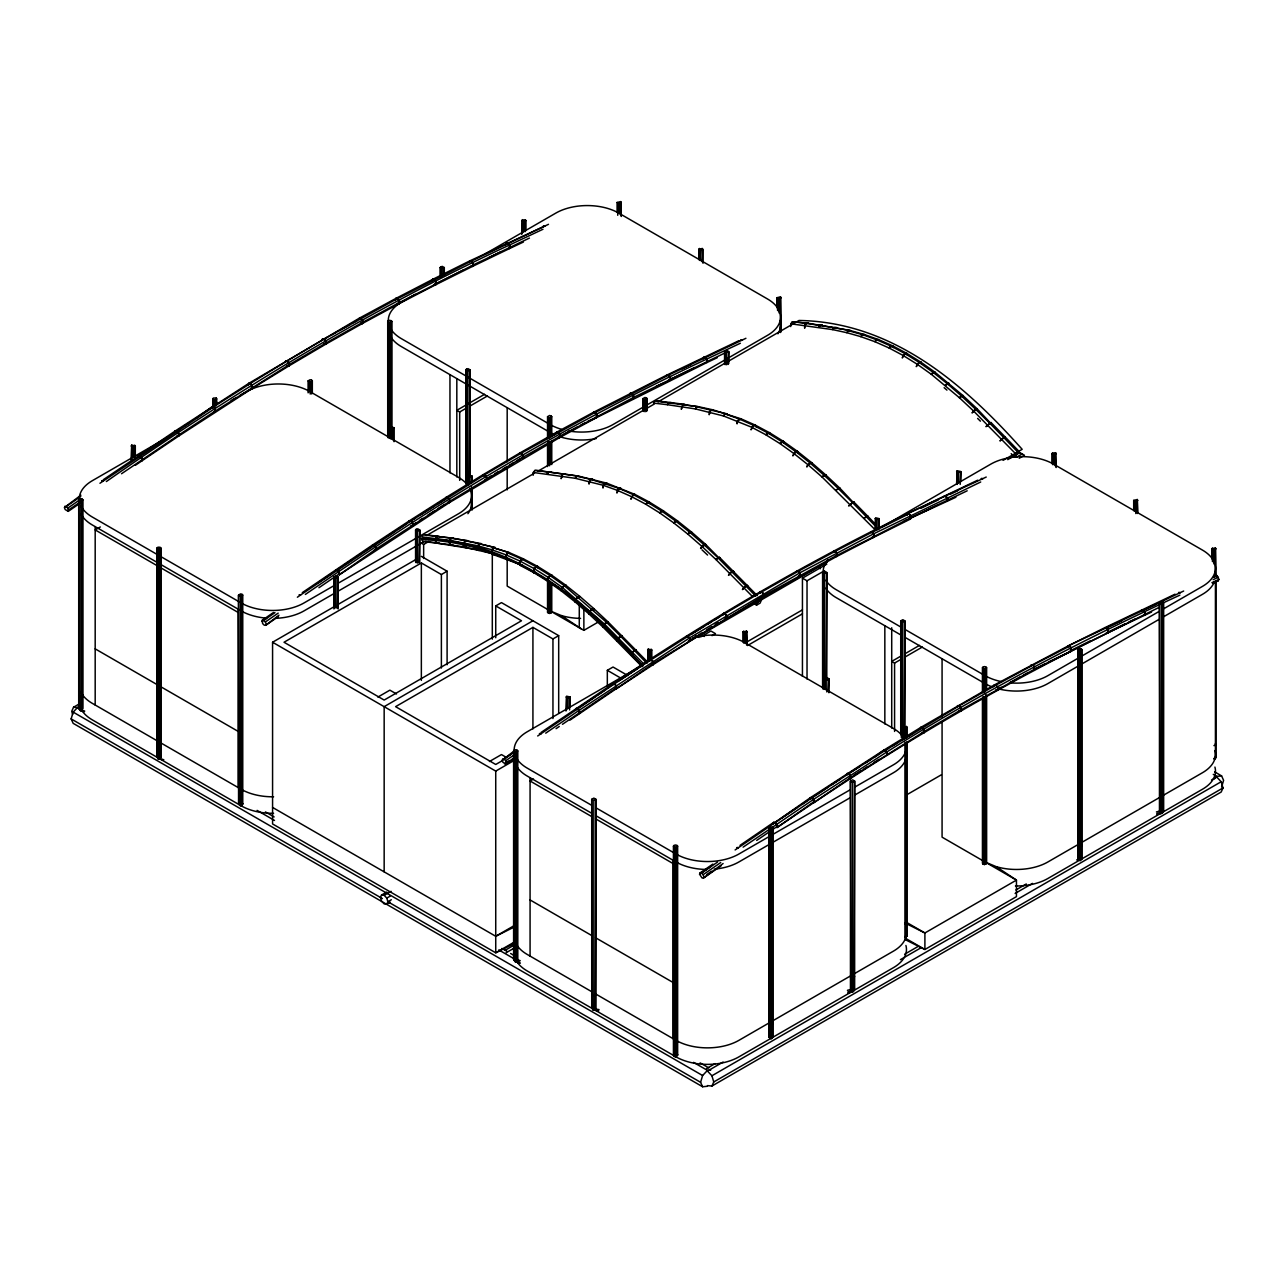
<?xml version="1.0" encoding="UTF-8"?>
<svg xmlns="http://www.w3.org/2000/svg" width="1288" height="1288" viewBox="0 0 1288 1288"><rect width="100%" height="100%" fill="white"/><g stroke="black" fill="none" stroke-linecap="round" stroke-linejoin="round"><path stroke-width="1.5" d="M533.216 475.24L533.296 472.471L534.842 470.442L536.935 470.361L578.843 476.174L562.824 473.92L561.117 478.701L562.759 473.92L564.852 473.823L562.824 473.92M790.719 326.572L790.8 323.803L792.329 321.775L808.381 323.304L792.329 321.775M479.023 549.928L436.986 543.182L435.586 541.282L435.666 538.497L437.228 536.484L453.312 538.255L481.277 543.665L479.233 543.745L477.639 545.758L478.637 550.379L494.592 554.226L482.388 550.765M84.042 711.878L80.323 710.606L80.017 708.883M518.919 962.957L515.2 961.685L514.894 959.963M157.538 756.12L158.134 758.906L163.834 759.775M158.134 758.906L159.358 759.002L160.517 756.33M598.727 1010.855L593.011 1009.985L592.432 1007.2M593.011 1009.985L594.251 1010.082L595.394 1007.409M479.361 543.778L495.317 547.625L479.361 543.778L477.429 548.511L478.717 550.395L464.775 547.352L463.487 545.468L463.632 542.699L465.193 540.686L467.27 540.606L451.251 538.352L449.625 540.348L449.528 543.134L450.897 545.033L466.916 547.287L464.775 547.352M493.32 547.722L491.678 549.735L492.467 554.291L522.139 565.271L511.69 560.65M533.296 472.471L575.205 478.283L576.783 476.27L578.924 476.19L606.906 483.209L603.267 485.302L602.961 488.039L603.38 485.351L605.054 483.354L606.906 483.209L635.032 494.463L633.133 494.592L619.19 488.426L616.904 493.046L617.322 490.342L618.997 488.361L620.961 488.233L619.19 488.426M493.465 547.77L509.372 552.665L493.465 547.77L491.372 552.455L492.579 554.323M507.424 552.777L505.331 557.462L506.281 559.234L508.374 559.169L503.141 557.302M769.274 1035.761L768.968 1037.339L771.319 1038.949L772.897 1036.454L772.043 1035.133M1078.281 857.357L1077.976 858.935L1080.31 860.545L1081.582 859.643L1081.051 856.729M507.601 552.842L521.543 559.024L523.459 558.879L509.501 552.713L507.601 552.842L505.331 557.462L506.409 559.282L508.197 559.105M521.543 559.024L519.821 560.988L520.094 565.335L534.037 572.758L535.889 572.596M633.133 494.592L630.846 499.213L633.326 494.689L635.177 494.528L649.12 501.95L649.957 503.656L649.265 502.03L645.626 504.139L659.569 512.817L661.42 510.917L663.223 510.724L663.9 512.35L663.352 510.821L659.714 512.914L673.656 522.848L677.311 520.738L677.842 522.284L677.424 520.835L675.749 521.125L673.785 522.944L687.744 534.053L689.692 532.218L691.382 531.944L691.801 533.377L691.495 532.041L687.856 534.15L701.799 546.305L700.591 548.511L705.534 544.277L719.686 558.606L719.541 557.414L715.903 559.507L701.88 546.386M751.564 427.181L723.534 415.96L695.44 408.924L697.033 406.911L699.078 406.815L713.037 409.858L741.131 418.858L739.167 418.97L737.493 420.967L737.074 423.655L737.493 420.967L741.26 418.922L755.203 425.088L753.303 425.217L751.017 429.838L753.496 425.314L755.348 425.153L769.29 432.575L770.111 434.281L769.435 432.655L765.797 434.764L779.739 443.442L783.378 441.349L797.465 451.364L811.553 462.569L811.955 464.002L811.649 462.666L808.011 464.759L806.803 466.981L807.898 464.678L811.553 462.569M549.638 581.162L547.851 581.371L533.908 572.677L534.037 568.555L537.692 566.446L538.368 568.072L537.547 566.366L523.588 558.96L519.95 561.053L519.273 563.629L520.239 565.416M537.547 566.366L533.908 568.475L534.037 572.758M906.768 353.363L907.444 354.989L906.623 353.282L904.772 353.443L902.292 357.967L903.13 355.472L906.768 353.363L920.711 362.057L921.403 363.683L920.856 362.153L919.117 362.379L916.251 366.645L918.924 362.25L920.711 362.057M707.466 1086.267L702.604 1086.75L73.158 723.341L71.146 718.897L73.158 712.119L78.021 706.999M702.604 1086.75L700.591 1082.306L702.604 1075.528L707.466 1070.409L710.702 1070.087M1221.588 787.113L1223.6 780.335L1221.588 775.891L1214.632 771.882M853.912 990.327L852.559 991.857L851.593 988.089M1156.431 811.923L1160.198 810.957L1161.551 813.453L1162.903 811.923L1162.517 810.361M547.851 581.371L548.125 577.33L550.04 575.478L551.779 575.237L552.311 576.766L551.634 575.14L547.996 577.249L547.706 581.274L561.665 591.208L563.387 590.967L561.536 591.111L562.083 587.264L565.722 585.171L566.269 586.7L565.851 585.267L562.212 587.36L561.665 591.208M80.886 495.188L64.4 507.52L65.189 509.565L68.264 511.352L79.454 503.624M68.264 511.352L67.958 507.987L64.883 506.216M278.466 616.501L265.682 625.324L264.201 625.131L262.607 623.553L262.301 620.188L273.507 612.476M265.682 625.324L278.965 615.197M514.009 758.568L506.007 764.074L502.932 762.303L502.143 760.258L513.832 751.226M506.007 764.074L514.492 757.247M721.022 865.922L703.425 878.062L701.944 877.869L699.561 874.23L700.044 872.91L712.844 864.103M703.425 878.062L723.099 863.507M725.112 352.88L634.018 397.171L560.441 436.069L559.797 437.485L449.512 502.529L339.227 574.834L376.515 548.769L375.774 546.676L372.699 544.904L302.294 592.641M773.138 823.724L773.637 822.404L775.102 822.597L777.485 826.236L776.986 827.556L851.046 777.324L924.623 731.278L923.963 729.137L920.888 727.366L884.083 749.986L810.458 797.642L773.138 823.724L777.936 820.504M179.773 428.985L174.749 432.269L175.265 430.949L248.89 383.309L359.336 318.168L396.157 298.285L399.264 300.04L399.135 303.662L362.347 323.529L360.785 323.385L399.811 302.229L399.264 300.04L396.189 298.269L395.464 299.718L471.36 261.029L548.495 224.321M339.227 574.834L338.969 571.437L335.894 569.666L338.953 571.453L339.742 573.514L318.941 587.714M416.266 522.59L411.242 525.778L412.756 525.955L413.303 524.586L411.017 520.899L409.487 520.738L372.699 544.904L372.168 546.257L372.683 544.921L374.164 545.114L376.515 548.769L376.016 550.089L374.502 549.928L450.092 501.145L449.399 499.036L446.324 497.265L409.52 520.722L408.956 522.091L415.638 517.824M607.711 688.227L613.008 683.67C707.257 620.526 805.403 563.114 907.525 513.638L986.238 477.043M569.972 720.137L653.644 663.352L652.919 661.259L649.844 659.472L640.925 666.331M776.97 827.572L814.274 801.49L813.533 799.413L810.458 797.642L809.927 798.979L828.313 786.904M174.749 432.269L175.281 430.933L176.778 431.11L178.356 432.704L178.597 436.117L135.433 465.226M80.323 710.606L81.627 708.336M376.515 548.769L375.983 550.105L374.518 549.912M408.956 522.091L409.487 520.738M612.508 685.007L613.04 683.654L614.521 683.848L616.855 687.518L616.324 688.855L614.827 688.678L616.34 688.839M515.2 961.685L516.52 959.415L520.223 960.687M649.297 660.841L649.844 659.472L652.887 661.275L653.113 664.689L616.324 688.855M809.927 798.979L810.458 797.642L813.501 799.429L813.742 802.827C921.145 730.521 1034.167 666.669 1151.569 612.042M860.078 766.296L846.699 774.812L847.23 773.476L848.76 773.621L885.548 750.18L887.835 753.883L887.287 755.235L887.158 751.773L884.083 749.986L875.132 756.7M793.827 453.473L792.861 455.871L795.92 451.75L797.594 451.46L798.013 452.893L797.594 451.46L795.743 451.605L793.827 453.473L779.884 443.539L783.523 441.43L784.07 442.959L783.523 441.43L769.435 432.655M248.326 384.661L248.89 383.309L250.436 383.454L251.997 385.064L252.126 388.541L178.581 436.133L177.084 435.94L178.597 436.117L179.113 434.781L215.885 410.614L289.462 364.568L288.802 362.443L285.727 360.656L288.77 362.459L288.882 365.953L252.094 388.557L250.564 388.396L252.126 388.541L251.997 385.064L248.89 383.309L248.326 384.661L287.224 360.849M483.145 474.644L486.188 476.431L486.252 479.941L484.771 479.764L486.252 479.941L486.88 478.54L486.188 476.431L483.113 474.66L446.324 497.265L445.745 498.633L446.292 497.281L447.805 497.458L450.092 501.145L449.528 502.513L447.983 502.368L523.669 456.838L523.041 454.696L519.966 452.909L483.145 474.644L482.533 476.029L521.463 453.086L595.136 412.401L596.682 414.012L596.553 417.634L559.765 437.501L558.203 437.356L559.797 437.485M653.644 663.352L653.08 664.705L651.583 664.528L763.993 595.603L837.57 554.951L837.007 552.761L833.932 550.99L833.223 552.439L833.932 550.99L836.975 552.777L836.878 556.384L763.333 597.02L763.381 593.446L761.836 591.82L760.306 591.675L759.646 593.092L798.624 571.051L800.154 572.677L800.122 576.235L798.528 576.122L800.122 576.235L800.186 572.661L797.111 570.874L798.624 571.051M689.869 641.263L689.74 637.785L686.665 636.014L686.069 637.399L686.665 636.014L689.708 637.818L690.416 639.911L689.837 641.279L688.323 641.118L689.869 641.263L653.08 664.705L651.615 664.511M846.699 774.812L847.263 773.46L850.338 775.231L850.515 778.66L848.985 778.516L850.515 778.66L851.046 777.324L848.728 773.653L811.939 797.819M450.092 501.145L449.512 502.529L448.031 502.336M482.533 476.029L483.113 474.66M726.625 618.675L726.561 615.165L723.486 613.394L722.858 614.795L723.486 613.394L726.529 615.181L727.205 617.306L726.593 618.691L725.064 618.546L726.625 618.675L689.837 641.279M883.488 751.371L884.083 749.986L885.548 750.18M924.623 731.278L924.043 732.663L922.466 732.518L924.043 732.663L924.623 731.278L922.385 727.559L920.856 727.382L920.276 728.766L920.888 727.366L994.497 684.878L1068.138 645.932L1183.656 591.031M289.462 364.568L288.834 365.969L287.305 365.808L326.25 342.866L324.093 339.082L322.547 338.937L321.903 340.354L322.547 338.937L324.045 339.114L397.718 298.413M286.789 361.075L324.045 339.114L325.59 340.74L325.623 344.266L288.834 365.969L287.353 365.776M523.669 456.838L523.041 458.238L521.463 458.109L523.041 458.238L523.669 456.838L521.463 453.086L519.933 452.941L519.322 454.326L519.966 452.909L556.754 432.14L559.861 433.895L559.765 437.501M959.254 710.815L960.784 710.976L961.412 709.575L959.206 705.824L957.676 705.663L957.065 707.064L957.676 705.663L959.254 705.792L960.784 707.418L960.784 710.976L959.206 710.847L1034.989 668.939L1159.345 607.26M78.777 704.214L73.561 707.225L71.725 711.298L72.643 714.405M386.722 892.053L381.522 895.047L380.443 897.462L381.522 901.117L384.162 903.902L386.786 904.16L390.248 902.164M386.786 904.16L387.881 901.745L391.343 899.749M707.466 1085.607L711.91 1086.042L713.761 1081.968L1223.02 787.934L1221.185 781.736L1216.741 777.034L1211.525 780.045M1223.02 787.934L1221.185 792.023L711.91 1086.042M326.25 342.866L325.59 344.282L324.045 344.138L363.039 322.097L362.443 319.923L359.368 318.152L362.411 319.939L362.379 323.513L325.59 344.282L324.093 344.105M556.754 432.14L556.094 433.557L556.786 432.124L593.575 412.257L595.136 412.401L597.23 416.201L596.521 417.65L587.988 421.273M759.646 593.092L760.306 591.675L763.333 593.462L763.381 596.988L726.593 618.691M362.347 323.529L363.039 322.097M395.464 299.718L396.157 298.285M399.811 302.229L399.103 303.678L397.525 303.533M397.573 303.517L399.135 303.662L435.891 284.648L436.052 281.009L432.977 279.222L432.253 280.671L432.993 279.222L469.782 260.901L545.001 225.947L543.391 225.835M837.57 554.951L836.846 556.4L835.284 556.271L911.131 517.615L967.191 490.809M1068.138 645.932L1067.414 647.381L1068.155 645.916L1104.943 627.61L1108.034 629.381L1107.809 633.052L1108.034 629.381L1104.959 627.61L1175.042 594.187M464.05 269.707L434.281 284.519L435.859 284.648L472.648 266.342L473.388 264.877L529.449 238.071M907.525 513.638L906.784 515.103L907.557 513.622L977.64 480.215M472.648 266.342L471.07 266.214L472.632 266.358L473.388 264.877L472.873 262.672L469.798 260.901L469.041 262.366L469.798 260.901L471.36 261.029L473.388 264.877L399.28 302.632M674.204 1053.31L673.946 1056.24L675.363 1057.013L677.601 1055.162L677.134 1053.632M780.383 328.166L780.673 324.463M1214.552 576.895L1215.341 575.414L1216.951 575.527L1218.915 579.407L1218.126 580.888L1212.861 583.335M647.091 661.517L607.968 621.83L604.249 623.859L603.106 627.192L642.084 666.733M963.022 395.625L963.247 396.881L962.941 395.529L934.927 372.184L931.288 374.277L959.302 397.638L963.022 395.625L976.98 408.682L977.19 409.938L976.98 408.682L975.37 409.021L972.038 412.917L977.045 408.747L991.132 423.704M603.17 627.256L589.228 614.199L590.21 610.721L592.222 608.934L593.945 608.709L607.888 621.766L608.113 623.022L607.888 621.766L604.314 623.939L602.961 626L603.17 627.256L604.764 626.902L603.106 627.192M78.713 499.825L80.822 498.601L82.915 499.825L82.915 708.609L80.822 709.833L78.713 708.609L78.713 499.825L79.325 709.479M82.915 499.825L79.325 500.678M131.086 459.929L131.714 445.101L135.304 445.954L135.304 455.936M135.304 445.954L133.195 447.178L131.086 445.954M212.713 406.895L213.325 398.04L216.304 398.04L216.931 402.903M216.931 398.91L214.822 400.117L212.713 398.91M156.846 548.221L158.939 547.014L161.048 548.221L161.048 757.022L158.939 758.246L156.846 757.022L156.846 548.221L158.939 549.445L161.048 548.221M79.325 694.538L78.713 695.407L80.822 696.615L82.915 695.407L82.303 694.538M308.106 392.84L308.106 380.862L310.215 379.654L312.324 380.862L312.324 392.84M312.324 380.862L310.215 382.085L308.106 380.862M78.713 708.609L79.325 707.756M387.72 437.179L387.72 321.42L389.813 320.213L391.922 321.42L391.922 427.197M391.922 321.42L389.813 322.628L387.72 321.42M440.094 275.552L440.094 267.566L442.203 266.342L444.296 267.566L444.296 275.552M443.684 274.408L444.296 267.566M238.554 595.056L240.647 593.849L242.756 595.056L242.756 803.857L240.647 805.064L238.554 803.857L238.554 595.056L239.166 804.71M242.756 595.056L239.166 595.925M521.721 234.48L522.332 219.652L525.923 220.506L525.923 230.488M525.923 220.506L523.814 221.729L521.721 220.506M157.458 742.951L157.458 744.673L158.939 745.028L161.048 743.804L160.437 742.951M390.441 426.843L389.813 427.697L391.922 428.92L394.031 427.697L390.441 426.843L390.441 438.822M156.846 757.022L157.458 756.169M465.837 483.58L465.837 369.833L467.947 368.61L470.04 369.833L470.04 475.61M469.428 476.463L470.04 369.833M333.946 608.95L333.946 577.024L336.055 575.8L338.148 577.024L338.148 608.95M337.537 607.823L338.148 577.024M617.113 212.456L617.113 202.474L620.703 201.604L621.315 216.448M621.315 202.474L619.206 203.681L617.113 202.474M415.573 561.906L415.573 529.964L417.666 528.756L419.775 529.964L419.775 561.906M419.164 562.759L419.775 529.964M239.166 789.786L239.166 791.492L240.647 791.862L242.756 790.639L242.144 789.786M471.537 482.952L472.149 476.109L468.558 475.256L468.558 484.948M238.554 803.857L239.166 803.004M547.545 438.612L547.545 416.668L549.654 415.444L551.763 416.668L551.763 436.616M551.763 416.668L549.654 417.876L547.545 416.668M698.821 259.274L698.821 249.309L702.411 248.439L703.023 263.267M702.411 262.14L703.023 249.309M642.937 410.598L642.937 398.62L645.047 397.412L647.156 398.62L647.156 410.598M647.156 398.62L645.047 399.844L642.937 398.62M724.564 363.538L724.564 351.576L726.674 350.352L728.766 351.576L728.766 363.538M728.155 364.407L728.766 351.576M551.763 584.301L551.763 612.235L549.654 613.458L547.545 612.235L548.157 611.381M776.938 307.687L776.938 297.705L780.528 296.852L781.156 331.644M781.156 297.705L779.047 298.929L776.938 297.705M513.606 750.904L515.699 749.68L517.808 750.904L517.808 959.689L515.699 960.912L513.606 959.689L513.606 750.904L515.699 752.111L517.808 750.904M565.979 711.008L566.591 696.18L570.182 697.033L570.182 707.015M569.57 709.881L570.182 697.033M647.606 661.968L648.218 649.12L651.809 649.989L651.809 657.975M651.809 649.989L649.699 651.197L647.606 649.989M591.723 799.301L593.832 798.093L595.942 799.301L595.942 1008.101L593.832 1009.325L591.723 1008.101L591.723 799.301L592.335 1008.955M595.314 1008.955L595.942 799.301M514.218 945.617L513.606 946.471L515.699 947.694L517.196 947.34L517.196 945.617M742.999 641.923L742.999 631.941L746.589 631.088L747.201 643.919M747.201 631.941L745.108 633.165L742.999 631.941M513.606 959.689L514.218 958.836M822.597 688.259L822.597 572.5L824.706 571.292L826.799 572.5L826.799 678.277M826.188 679.13L826.799 572.5M874.971 530.624L875.599 517.776L879.189 518.645L879.189 528.627M878.577 529.481L879.189 518.645M673.431 846.135L675.54 844.928L677.649 846.135L677.649 1054.936L675.54 1056.144L673.431 1054.936L673.431 846.135L675.54 847.359L677.649 846.135M956.598 483.564L957.209 470.732L960.816 471.585L960.816 481.567M960.188 484.417L960.816 471.585M595.942 994.883L593.832 996.107L591.723 994.883M828.297 691.608L828.909 678.776L826.815 677.569L824.706 678.776L825.318 689.611M900.731 734.659L900.731 620.913L902.824 619.689L904.933 620.913L904.933 726.69M904.321 727.543L904.933 620.913M768.823 828.104L770.932 826.88L773.042 828.104L773.042 1036.904L770.932 1038.112L768.823 1036.904L768.823 828.104L770.932 829.311L773.042 828.104M1051.99 463.535L1051.99 453.553L1055.58 452.684L1056.208 467.528M1056.208 453.553L1054.099 454.761L1051.99 453.553M850.45 781.043L852.559 779.836L854.652 781.043L854.652 989.844L852.559 991.052L850.45 989.844L850.45 781.043L851.062 990.697M854.041 990.697L854.652 781.043M674.059 1040.865L674.059 1042.572L675.54 1042.926L677.649 1041.718L677.021 1040.865M903.452 726.335L903.452 728.042L907.042 727.189L903.452 726.335L903.452 738.298M673.431 1054.936L674.059 1054.067M982.438 691.688L982.438 667.748L984.531 666.524L986.64 667.748L986.64 689.692M986.64 667.748L984.531 668.955L982.438 667.748M1133.698 510.354L1133.698 500.388L1137.288 499.519L1137.916 512.35M1137.916 500.388L1135.807 501.596L1133.698 500.388M769.451 1022.817L768.823 1023.686L770.932 1024.894L772.43 1024.54L772.43 1022.817M768.823 1036.904L769.451 1036.035M1077.831 649.699L1079.94 648.492L1082.033 649.699L1082.033 858.5L1079.94 859.708L1077.831 858.5L1077.831 649.699L1079.94 650.923L1082.033 649.699M854.652 976.626L852.559 977.834L850.45 976.626M907.042 743.16L907.042 922.772L904.933 923.979M904.933 742.371L904.933 937.197L907.042 935.99L907.042 924.655M1159.458 602.655L1161.551 601.432L1163.66 602.655L1163.66 811.44L1161.551 812.664L1159.458 811.44L1159.458 602.655L1160.069 812.309M1163.66 602.655L1160.069 603.509M986.64 695.681L986.64 863.314L984.531 864.538L983.05 864.184L983.05 862.461M1211.831 558.767L1211.831 548.785L1215.421 547.931L1216.033 576.734M1216.033 548.785L1213.94 550.008L1211.831 548.785M1078.442 844.429L1077.831 845.282L1079.94 846.506L1081.421 846.135L1081.421 844.429M1077.831 858.5L1078.442 857.647M1160.069 797.369L1159.458 798.222L1161.551 799.446L1163.048 799.091L1163.048 797.369M1159.458 811.44L1160.069 810.587M1213.94 758.793L1216.033 757.586L1216.033 580.727M562.759 473.92L548.817 472.052L547.239 474.081L548.817 472.052L550.878 471.971M657.105 400.987L671.048 402.597L668.987 402.677L667.409 404.706L653.467 403.096L654.996 401.067L699.014 406.799L682.994 404.545L681.288 409.326L682.93 404.529M806.288 323.385L804.742 325.413L804.662 328.182L804.759 325.413L806.32 323.385L808.413 323.304L850.37 330.565L834.366 327.619L832.773 329.631L790.8 323.803M668.987 402.677L667.426 404.706L695.375 408.908L696.937 406.879M834.366 327.619L836.411 327.522L834.27 327.603L832.708 329.615L846.715 332.674L848.325 330.662M725.064 413.931L723.421 415.927L725.225 413.979L727.173 413.867L697.033 406.911M848.454 330.694L846.812 332.69L860.754 336.635L862.397 334.639L864.409 334.542L850.45 330.597L848.454 330.694L862.397 334.639M862.558 334.687L860.867 336.683L874.826 341.674L876.5 339.694L878.464 339.581L864.506 334.574L862.558 334.687L876.5 339.694M876.677 339.758L874.955 341.723L888.897 347.905L890.636 345.941L892.536 345.796L878.593 339.63L876.677 339.758L890.636 345.941M649.12 501.95L645.481 504.059L631.539 496.637M769.29 432.575L765.652 434.668L751.709 427.262M906.623 353.282L892.681 345.86L889.042 347.969L902.985 355.391M1214.31 778.934L1216.741 776.374L1221.588 775.891M935.346 373.617L934.798 372.087L933.076 372.312L931.16 374.18L917.217 364.246M947.195 383.566L945.231 385.386L948.982 383.373L949.288 384.709L948.982 383.373L947.195 383.566L933.253 372.457M701.799 546.305L703.812 544.518L705.438 544.196L705.744 545.549L705.534 544.277M875.196 529.819L822.05 477.011L825.689 474.902L825.914 476.174L825.608 474.821L823.966 475.143L821.969 476.93L808.011 464.759M962.941 395.529L959.302 397.638L973.326 410.775M719.477 557.35L715.838 559.443L752.24 596.296M825.689 474.902L839.647 487.959L839.856 489.231L839.647 487.959L836.009 490.068L839.712 488.023L853.799 502.996L853.703 501.837L848.647 505.959L853.654 501.789M642.004 665.606L616.904 639.766L621.959 635.644L622.056 636.787L621.911 635.596L618.272 637.689L617 640.909L616.904 639.766C566.527 584.044 498.456 541.765 421.643 539.672L423.06 541.572L453.038 544.953L450.897 545.033M990.987 422.512L985.98 426.682L991.035 422.561L1004.978 436.809L999.939 440.931L1005.01 436.825L1018.953 451.331L1015.508 456.145L1013.962 456.548L1011.177 453.65M867.677 516.118L867.758 517.245L867.645 516.086L864.006 518.195L867.677 516.118L874.649 523.363M1018.953 451.331L1003.03 460.363M66.364 506.393L80.758 496.476M99.949 483.258L213.567 406.944L215.177 408.521L215.354 411.967L213.824 411.806L215.354 411.967L215.177 408.521L212.101 406.75L196.501 417.988M67.958 507.987L80.758 499.164M68.377 510.048L79.937 502.32M261.818 621.492L266.616 618.192M262.301 620.188L263.782 620.381L274.972 612.653M297.367 597.23L300.571 595.024L299.09 594.831L300.571 595.008L410.985 520.916L484.626 474.821M266.165 624.004L265.376 621.959L278.176 613.136M502.143 760.258L510.145 754.736M502.642 758.938L504.107 759.131L515.313 751.419M537.692 735.979L614.505 683.864L616.083 685.458L616.855 687.518L562.47 724.291M506.49 762.77L505.717 760.709L515.313 754.108M504.526 763.881L509.324 760.58M699.561 874.23L710.751 866.518M700.044 872.91L701.525 873.103L717.529 862.091M735.11 849.951L775.102 822.597M703.908 876.742L703.119 874.697L720.716 862.558M706.742 874.552L711.539 871.251M103.282 479.748L175.265 430.949L178.34 432.72L179.113 434.781L121.523 473.743M106.357 481.535C234.239 392.132 367.949 310.617 509.662 244.945L509.404 248.632L472.632 266.358M317.798 583.029L320.986 580.84M324.19 578.65L332.191 573.176M305.369 594.412L338.953 571.453M541.024 732.486L613.008 683.67L614.505 683.864M545.71 733.162L579.294 710.203L576.235 708.416L575.72 709.752L576.235 708.416L579.31 710.203L579.568 713.584L579.294 710.203M556.078 728.67L559.282 726.48M740.037 845.363L773.637 822.404M743.112 847.15L813.501 799.429L887.126 751.789M756.684 840.452L769.483 831.71M772.687 829.52L777.485 826.236L776.712 824.175L773.637 822.404M142.775 453.795L149.167 449.496M153.964 446.26L158.762 443.04M161.966 440.882L168.358 436.584M336.989 569.924L341.787 566.688M344.975 564.547L351.382 560.232M356.18 557.012L360.978 553.776M364.182 551.634L370.574 547.32M338.969 571.437L375.758 546.692M578.924 707.595L594.911 696.84M598.115 694.683L604.507 690.384M579.31 710.203L689.708 637.818L800.154 572.677M781.124 818.347L797.127 807.592M801.925 804.356L806.723 801.136M775.135 822.581L811.907 797.836M184.796 425.684L189.803 422.384M375.516 544.051L382.198 539.656M387.221 536.371L393.903 531.976M398.926 528.676L405.607 524.28M375.774 546.676C481.229 475.755 591.997 412.836 707.08 358.917L706.822 362.604L596.521 417.65L594.992 417.489M619.19 680.611L625.888 676.216M629.22 674.027L637.592 668.52M614.521 683.848L651.309 659.681M831.662 784.698L840.018 779.208M250.387 383.47L211.538 408.103L212.101 406.75L213.567 406.944M420.661 514.62L434.04 506.104M437.389 503.962L444.07 499.712M419.598 520.449L422.947 518.323M427.97 515.12L434.652 510.869M438.001 508.728L444.682 504.477M651.358 659.649L688.13 636.208M865.101 763.092L870.108 759.904M854.008 775.312L860.69 771.045M864.039 768.92L867.388 766.795M874.069 762.528L879.092 759.324M691.093 634.308L704.472 626.097M707.804 624.036L711.153 621.975M714.502 619.931L719.509 616.839M688.178 636.175L724.967 613.571M689.998 640.088L695.005 637.013M698.354 634.952L701.702 632.907M706.71 629.816L711.733 626.741M715.065 624.68L718.414 622.619M885.162 750.341L888.511 748.296M891.843 746.235L896.867 743.144M901.89 740.069L905.223 738.008M908.571 735.963L913.595 732.872M885.597 750.163L959.206 705.824M887.158 751.773C980.844 692.638 1079.376 641.617 1179.872 595.136M488.072 477.816L491.42 475.836M494.753 473.871L498.102 471.891M503.125 468.929L506.458 466.964M509.806 464.984L513.155 463.02M516.488 461.04L519.837 459.075M724.532 613.796L761.804 591.852M924.14 731.536L961.412 709.575M168.712 436.6L92.317 480.698A44.5 25.696 0 0 0 79.421 500.903M231.196 400.52L236.412 397.509M239.874 395.513L246.829 391.504A44.5 25.696 0 0 1 309.764 391.504L458.544 477.397A44.5 25.696 0 0 1 466.723 483.902M415.203 294.276L401.325 302.294A44.5 25.696 0 0 0 388.284 320.471M484.642 254.187L555.82 213.1A44.5 25.696 0 0 1 618.771 213.1L767.535 298.993A44.5 25.696 0 0 1 767.535 335.331L646.029 405.495M100.335 526.953L95.183 529.915L157.233 565.738M484.578 394.305L456.821 410.325L459.687 411.983L466.626 407.974M470.088 405.978L487.428 395.963M333.56 585.895L304.048 602.929A44.5 25.696 0 0 1 241.098 602.929M338.76 582.884L458.544 513.735A44.5 25.696 0 0 0 469.814 488.394M642.551 407.491L613.04 424.541A44.5 25.696 0 0 1 568.781 430.981M426.57 535.502L534.472 473.195M537.949 471.183L654.562 403.869M658.039 401.856L799.011 320.471C892.198 322 963.344 383.341 1022.173 449.319L1018.695 451.315M333.56 593.816L304.048 610.866A44.5 25.696 0 0 1 275.584 618.337M338.76 590.822L423.833 541.701M420.58 542.699L423.639 544.454L428.791 541.491M515.442 942.929L495.735 952.798L272.573 823.95L272.573 642.245L334.848 606.294M338.309 604.297L416.153 559.346M447.097 664.753L447.097 571.212L441.382 574.529L421.353 562.953L284.02 642.245L384.162 700.06L521.495 620.768L495.735 605.907L495.735 637.753M495.735 605.907L501.467 602.607L558.686 635.644L558.686 713.262M377.867 697.082L389.878 690.159L396.511 693.974M532.926 620.768L384.162 706.661L384.162 871.847M558.686 635.644L552.955 638.945L532.926 627.385L395.593 706.661L495.735 764.476L502.69 760.467M581.564 629.027L561.359 615.584L550.105 610.866L583.866 630.363L599.516 621.315M607.324 686.246L607.324 670.324L613.04 667.023L627.948 675.636M643.517 664.624L527.211 731.777A44.5 25.696 0 0 0 514.17 749.938M881.346 527.323L990.714 464.179A44.5 25.696 0 0 1 1053.648 464.179L1202.429 550.073A44.5 25.696 0 0 1 1202.429 586.41L1162.501 609.466M696.728 637.206L827.25 561.842M700.591 636.964L710.896 631.007L715.468 633.664L712.039 635.644M802.44 676.377L802.44 578.151L826.799 564.096M1007.715 459.639L1019.887 452.619M489.44 761.514L501.467 754.575L506.426 757.441M1022.173 453.94L1016.457 457.24L1012.996 455.244M802.44 578.151L807.029 580.791L824.417 570.761M1019.243 458.27L1024.475 455.26L1018.711 451.943M272.573 642.245L495.735 771.093L514.765 760.097M745.8 642.583L802.44 609.868M747.507 645.546L802.44 613.829M533.506 779.015L530.076 780.995L592.126 816.817M381.522 895.047L384.162 895.305L391.069 891.312M384.162 895.305L386.786 898.09L390.248 896.094M900.376 656.397L891.715 661.404L894.58 663.062L901.503 659.054M905.593 653.402L919.455 645.385M904.981 657.057L922.321 647.043M272.573 807.431L495.735 936.279L514.765 925.283M514.765 941.802L495.735 952.798L495.735 771.093M505.089 950.335L513.783 945.312M506.055 952.782L514.749 947.759M850.032 789.866L738.926 854.008A44.5 25.696 0 0 1 677.424 854.797M855.232 786.855L893.437 764.814A44.5 25.696 0 0 0 905.915 742.629M1159.023 611.478L1047.933 675.62A44.5 25.696 0 0 1 1009.502 682.817M850.032 797.803L738.926 861.946A44.5 25.696 0 0 1 714.421 869.142M855.232 794.793L893.437 772.736A44.5 25.696 0 0 0 905.915 750.55M1159.023 619.399L1047.933 683.542A44.5 25.696 0 0 1 998.039 688.758M1162.501 617.387L1202.429 594.348A44.5 25.696 0 0 0 1214.391 581.774M906.72 794.809L941.399 774.78M850.032 976.191L738.926 1040.334A44.5 25.696 0 0 1 677.424 1041.123M855.232 973.197L893.437 951.14A44.5 25.696 0 0 0 905.915 928.954M1159.023 797.803L1047.933 861.946A44.5 25.696 0 0 1 996.252 866.663L986.592 862.622M1162.501 795.791L1202.429 772.752A44.5 25.696 0 0 0 1214.922 750.55M706.484 1068.621L715.178 1063.598M904.627 954.215L918.537 946.197M1015.878 889.992L1026.295 883.971M723.099 1062.036L707.466 1071.069L711.91 1075.77L713.761 1081.968M900.393 959.673L921.242 947.63M1015.105 893.453L1032.493 883.407M711.91 1075.77L1221.185 781.736M323.642 339.372L327.152 337.392M330.662 335.411L335.91 332.449M339.42 330.469L349.917 324.528M353.427 322.547L356.937 320.567M523.218 457.127L560.441 436.069L559.861 433.895L556.786 432.124M959.254 705.792L996.043 685.023L998.2 688.806L997.54 690.223L995.946 690.094L997.54 690.223L998.2 688.806L996.091 684.991L994.529 684.862L993.853 686.295L994.529 684.862L996.043 685.023M561.713 435.473L577.475 426.956M580.969 425.056L584.478 423.172M798.673 571.019L835.461 551.151M800.186 572.661L873.795 533.731L980.715 481.986M996.091 684.991L1032.879 665.123L1034.393 666.765L1034.296 670.372L1034.425 666.749L1032.912 665.107L1031.35 664.962L1030.625 666.427L1031.35 664.962L1032.879 665.123M997.701 689.144L1001.211 687.261M1009.969 682.527L1020.466 676.844M1023.976 674.96L1027.486 673.061M396.189 298.269L432.977 279.222M594.637 412.788L668.778 375.017L745.913 338.293M835.51 551.119L872.282 532.089L873.795 533.731L873.634 537.37L836.846 556.4L835.316 556.255M1032.912 665.107L1069.7 646.077L1071.23 647.703L1071.053 651.342L1048.464 662.096M1036.196 668.44L1044.954 663.9M495.735 936.279L515.442 926.41M656.22 386.303L670.066 380.33L670.291 376.643L667.216 374.872L593.607 412.241L595.169 412.369M872.33 532.073L909.119 513.767L910.632 515.409L910.391 519.08L873.602 537.386L872.024 537.257L873.634 537.37L873.828 533.715L870.752 531.944L872.282 532.089M903.564 521.559L907.058 519.821M1071.197 650.36L1090.469 640.764M488.555 257.793L500.807 251.885M682.221 368.754L690.98 364.52M694.731 367.547L668.456 380.202L670.034 380.33L670.807 378.865L670.275 376.659L667.2 374.889L739.054 340.628M920.807 508.341L938.324 499.905M955.905 497.232L908.781 518.967L936.811 505.459M1105.957 628.238L1121.719 620.639M1106.199 632.939L1125.47 623.65M1128.964 621.959L1135.984 618.594M509.662 244.945L506.587 243.158L505.83 244.639L506.587 243.158L508.197 243.287L509.678 244.929L542.956 229.264M523.411 242.031L509.404 248.632L509.678 244.929M707.08 358.917L704.005 357.146L703.248 358.611L704.005 357.146L705.615 357.259L707.096 358.917L740.375 343.236M717.319 357.662L706.806 362.604L707.096 358.917M950.576 494.077L957.58 490.776M1144.485 609.691L1156.753 603.927M1213.441 577.169L1216.951 575.527M1213.167 579.632L1218.416 577.185M1211.895 582.675L1218.915 579.407M756.459 605.215L760.097 603.106L761.45 599.983L757.811 602.092L756.459 605.215L753.673 602.317M1156.817 813.469L1160.601 812.519M1156.849 814.628L1162.517 813.195M847.424 990.311L851.207 989.361M847.826 991.873L851.593 990.923M847.858 993.032L853.509 991.599M440.094 267.566L443.684 268.419M698.821 249.309L702.411 250.162M465.837 369.833L469.428 370.686M724.564 351.576L728.155 352.429M468.558 476.963L471.537 476.963M415.573 529.964L419.164 530.833M333.946 577.024L337.537 577.877M956.598 471.585L960.188 472.438M874.971 518.645L878.577 519.499M822.597 572.5L826.188 573.353M565.979 697.033L569.57 697.903M900.731 620.913L904.321 621.766M825.318 679.645L828.297 679.645M592.335 800.17L595.314 800.17M851.062 781.913L854.041 781.913M1213.94 745.591L1215.421 745.237L1215.421 743.514M590.822 613.845L589.228 614.199L575.366 602.124L576.155 598.469L579.793 596.376L565.851 585.267M575.366 602.124L577.008 601.802M593.945 608.709L594.154 609.965L593.849 608.628L592.222 608.934L589.002 612.943L589.308 614.279L590.951 613.974M561.536 591.111L575.478 602.204L577.153 601.931M547.706 581.274L549.445 581.033M533.908 572.677L535.695 572.484M520.094 565.335L521.946 565.174M492.467 554.291L497.909 555.418M478.637 550.379L480.633 550.282M682.994 404.545L685.071 404.464L671.08 402.597M437.228 536.484L453.279 538.255L451.186 538.336L449.673 540.364L449.528 543.134L450.945 545.033M436.986 543.182L439.079 543.101L425.169 541.491M1216.516 580.775L1218.126 580.888M907.557 513.622L909.135 513.751L911.131 517.615L910.375 519.08L908.813 518.951M432.993 279.222L434.571 279.335L436.6 283.183L435.859 284.648L434.314 284.503M1068.155 645.916L1069.748 646.045L1071.761 649.893L1071.02 651.358L1069.475 651.213M360.833 323.368L362.379 323.513M73.561 707.225L78.021 707.659M534.842 470.442L548.785 472.052M409.52 520.722L411.017 520.899L413.303 524.586L412.756 525.955L411.274 525.762M425.362 534.794L439.305 536.388M421.353 538.513C505.959 540.107 577.105 592.335 631.104 653.338M806.32 323.385L834.27 327.603M159.358 759.002L163.173 759.566M595.233 1009.003L599.049 1009.583M1076.655 859.885L1080.31 860.545M479.233 543.745L465.29 540.702L463.487 545.468L464.839 547.368M477.639 545.758L449.673 540.364L421.707 536.887L423.253 534.874L437.196 536.468L435.666 538.497L435.586 541.282L437.018 543.182M603.267 485.302L575.269 478.299L576.879 476.286L590.822 479.329L618.997 488.361M477.735 545.79L491.678 549.735M81.047 709.817L84.75 711.105M79.888 710.219L83.607 711.491M515.924 960.896L519.644 962.184M514.781 961.299L520.352 963.199M725.225 413.979L739.167 418.97M603.38 485.351L617.322 490.342M491.791 549.767L505.733 554.758M739.344 419.051L753.303 425.217M617.451 490.39L631.394 496.572M505.862 554.822L519.821 560.988M905.19 923.094L924.897 932.979L1016.457 880.106L996.252 866.663M905.19 939.612L924.897 949.498L1016.457 896.625L1016.457 880.106L986.64 862.896M890.829 346.037L904.772 353.443M753.496 425.314L767.439 432.736M633.326 494.689L647.268 502.111M521.737 559.121L535.695 566.543M519.95 561.053L533.908 568.475M240.824 801.78L242.724 804.082L241.999 805.483L240.47 805.934L238.586 803.631M1213.264 774.378L1216.741 776.374M816.93 566.688L820.408 568.7M548.366 423.543L401.325 338.631A44.5 25.696 0 0 1 390.055 327.635M900.215 626.676L836.202 589.711A44.5 25.696 0 0 1 825.801 580.26M905.4 629.671L983.259 674.622M548.382 431.464L401.325 346.569A44.5 25.696 0 0 1 390.055 335.556M900.215 634.598L836.202 597.648A44.5 25.696 0 0 1 825.801 588.181M905.4 637.592L983.275 682.543M700.865 634.485L704.343 636.481M695.665 635.435L699.143 637.447M548.382 609.868L507.182 586.088L507.182 558.026M983.275 860.948L942.075 837.168L942.075 722.906M421.353 556.352L447.097 571.212M607.324 670.324L621.058 678.261M906.688 922.45L924.897 932.979L924.897 949.498L905.029 938.018M239.375 601.931L92.317 517.035A44.5 25.696 0 0 1 81.047 506.023M591.224 805.064L527.211 768.115A44.5 25.696 0 0 1 516.81 758.664M596.408 808.075L674.252 853.01M239.375 609.868L92.317 524.973A44.5 25.696 0 0 1 81.047 513.96M591.224 813.002L527.211 776.052A44.5 25.696 0 0 1 516.81 766.585M596.408 815.996L674.252 860.948M160.678 567.734L238.248 612.508M595.571 818.814L673.125 863.588M95.183 648.862L157.233 684.685M160.678 686.665L238.248 731.439M530.076 899.942L592.126 935.764M595.571 937.745L673.125 982.519M239.375 788.256L92.317 703.361A44.5 25.696 0 0 1 81.047 692.364M592.126 991.921L527.211 954.44A44.5 25.696 0 0 1 516.81 944.99M595.571 993.917L674.252 1039.335M265.441 811.923L274.135 816.946M501.918 948.451L507.134 951.462M510.611 953.474L514.089 955.487M700.141 1062.89L708.835 1067.913M257.117 810.394L274.505 820.44M498.81 949.932L514.459 958.98M693.556 1062.375L707.466 1070.409M73.158 712.119L702.604 1075.528M71.146 718.897L382.391 898.589M387.608 901.6L700.591 1082.306M904.981 353.572L918.924 362.25M903.13 355.472L917.072 364.15M767.648 432.849L781.591 441.543M649.265 502.03L663.223 510.724M647.478 502.223L661.42 510.917M537.692 566.446L551.634 575.14M535.889 566.656L549.847 575.334M534.037 568.555L547.996 577.249M920.856 362.153L934.798 372.087M919.117 362.379L933.076 372.312M781.784 441.671L795.743 451.605M663.352 510.821L677.311 520.738M661.63 511.046L675.572 520.98M551.779 575.237L565.722 585.171M550.04 575.478L563.983 585.412M548.125 577.33L562.083 587.264M557.189 586.555L560.296 588.761M795.92 451.75L809.862 462.843M793.955 453.569L807.898 464.678M677.424 520.835L691.382 531.944M675.749 521.125L689.692 532.218M564.176 585.541L606.294 622.12M562.212 587.36L604.249 623.859M947.356 383.695L961.299 395.851M944.136 387.688L946.938 390.119M811.649 462.666L825.608 474.821M810.023 462.972L823.966 475.143M691.495 532.041L705.438 544.196M689.853 532.363L703.812 544.518M593.849 608.628L579.906 596.457L576.267 598.566L575.478 602.204M961.428 395.963L975.37 409.021M824.095 475.256L838.053 488.313M703.924 544.631L717.883 557.688M701.992 549.815L707.563 555.048M975.467 409.117L989.425 422.883M973.406 410.84L1015.314 453.424L1013.962 456.548M977.624 418.423L980.41 421.176M838.134 488.41L852.093 502.175M719.541 557.414L757.28 595.636M717.98 557.784L755.734 596.038M606.39 622.201L620.349 635.966M604.314 623.939L643.437 663.61M701.525 873.103L703.119 874.697M504.107 759.131L505.717 760.709M263.782 620.381L265.376 621.959M989.49 422.947L1003.433 437.196M853.703 501.837L867.645 516.086M852.157 502.24L866.1 516.488M620.397 636.031L646.93 663.368M1003.465 437.228L1017.407 451.734M866.132 516.52L874.504 525.214M630.573 652.855L643.115 665.912M1214.149 758.793L1214.745 759.485L1214.423 757.779M905.158 937.197L905.738 937.889L905.432 936.183M1215.421 756.732L1216.033 757.586M1163.048 810.587L1163.66 811.44M1081.421 857.647L1082.033 858.5M986.028 862.461L986.64 863.314M906.43 921.902L907.042 922.772M906.43 935.12L907.042 935.99M551.135 611.381L551.763 612.235M772.43 1036.035L773.042 1036.904M677.021 1054.067L677.649 1054.936M517.196 958.836L517.808 959.689M242.144 803.004L242.756 803.857M160.437 756.169L161.048 757.022M892.681 345.86L893.502 347.567M755.348 425.153L756.169 426.859M386.786 898.09L387.881 901.745M1215.421 547.931L1215.421 575.865M1215.421 581.58L1215.421 758.439M1213.94 550.008L1213.94 563.983M1212.443 547.931L1212.443 561.616M1163.048 601.786L1163.048 812.309M1161.551 603.863L1161.551 812.664M1137.288 499.519L1137.288 513.493M1135.807 501.596L1135.807 513.574M1134.325 501.241L1134.325 511.223M1081.421 648.846L1081.421 859.354M1079.94 650.923L1079.94 859.708M1078.442 648.846L1078.442 859.354M1055.58 452.684L1055.58 466.659M1054.099 454.761L1054.099 464.743M1052.618 452.684L1052.618 464.662M986.028 666.878L986.028 690.545M986.028 694.538L986.028 864.184M984.531 668.955L984.531 692.896M984.531 696.889L984.531 864.538M983.05 666.878L983.05 692.831M983.05 696.534L983.05 864.184M982.438 699.674L982.438 863.314M958.707 472.809L958.707 482.775M957.209 470.732L957.209 484.417M942.075 658.764L942.075 716.901M907.042 727.189L907.042 735.174M906.43 726.335L906.43 738.024M906.43 742.017L906.43 936.843M904.933 728.396L904.933 736.382M902.824 622.12L902.824 737.879M901.342 621.766L901.342 737.525M894.58 663.062L894.58 731.439M891.715 627.771L891.715 728.01M884.84 625.726L884.84 723.953M877.08 519.853L877.08 529.835M875.599 519.499L875.599 529.481M852.559 782.267L852.559 991.052M828.909 678.776L828.909 692.751M826.815 680L826.815 691.962M824.706 573.707L824.706 688.758M823.209 571.647L823.209 689.386M807.029 580.791L807.029 679.018M780.528 296.852L780.528 332.497M779.047 298.929L779.047 312.904M777.566 298.575L777.566 310.537M772.43 827.25L772.43 1037.758M770.932 829.311L770.932 1038.112M769.451 827.25L769.451 1037.758M746.589 631.088L746.589 645.063M745.108 633.165L745.108 643.147M743.611 631.088L743.611 643.066M726.674 352.783L726.674 364.762M725.176 350.706L725.176 364.681M700.93 250.516L700.93 260.498M699.432 248.439L699.432 260.418M677.021 845.282L677.021 1055.79M675.54 847.359L675.54 1056.144M674.059 845.282L674.059 1055.79M673.125 860.287L673.125 1038.692M651.197 649.12L651.197 659.102M649.699 651.197L649.699 661.179M648.218 649.12L648.218 661.098M646.528 397.767L646.528 411.452M645.047 399.844L645.047 411.806M643.565 399.489L643.565 411.452M620.703 201.604L620.703 215.579M619.206 203.681L619.206 213.663M617.725 203.327L617.725 215.305M593.832 800.524L593.832 1009.325M583.866 608.306L583.866 630.363M579.278 605.666L579.278 627.707M568.089 698.257L568.089 708.239M566.591 697.903L566.591 709.881M552.955 638.945L552.955 718.543M551.763 440.609L551.763 464.566M551.135 415.799L551.135 435.763M551.135 441.462L551.135 463.696M551.135 583.158L551.135 613.104M549.654 417.876L549.654 437.839M549.654 441.832L549.654 465.773M549.654 581.532L549.654 613.458M548.157 417.521L548.157 437.485M548.157 441.462L548.157 465.419M548.157 581.162L548.157 613.104M547.545 444.601L547.545 466.562M547.545 580.308L547.545 612.235M532.926 627.385L532.926 728.879M530.076 777.694L530.076 956.099M525.311 219.652L525.311 231.631M523.814 221.729L523.814 231.695M522.332 221.375L522.332 233.337M517.196 750.035L517.196 960.558M515.699 752.111L515.699 960.912M514.218 750.035L514.218 960.558M507.182 407.684L507.182 461.812M507.182 467.818L507.182 489.875M492.306 552.922L492.306 639.122M472.149 476.109L472.149 482.098M472.149 488.088L472.149 510.032M471.537 486.945L471.537 508.905M470.056 477.317L470.056 483.306M467.947 371.041L467.947 484.803M466.449 368.964L466.449 484.449M459.687 411.983L459.687 480.36M456.821 378.704L456.821 476.93M449.963 374.647L449.963 472.873M442.203 268.773L442.203 276.759M441.382 574.529L441.382 668.053M440.705 266.697L440.705 276.678M423.639 544.454L423.639 558.493M421.353 562.953L421.353 680.386M417.666 531.187L417.666 563.114M416.185 529.11L416.185 562.759M394.031 427.697L394.031 441.671M393.404 428.566L393.404 440.528M391.922 428.92L391.922 438.886M391.311 320.567L391.311 426.328M389.813 322.628L389.813 438.387M388.332 320.567L388.332 438.033M336.055 578.231L336.055 608.178M334.558 577.877L334.558 607.823M311.696 380.008L311.696 393.983M310.215 382.085L310.215 394.064M308.734 381.731L308.734 391.713M242.144 594.203L242.144 804.71M240.647 596.28L240.647 805.064M238.248 609.208L238.248 787.612M216.304 398.04L216.304 405.752M214.822 400.117L214.822 406.106M213.325 399.763L213.325 405.752M160.437 547.368L160.437 757.875M158.939 549.445L158.939 758.246M157.458 547.368L157.458 757.875M134.693 445.101L134.693 457.079M133.195 447.178L133.195 457.16M131.714 445.101L131.714 459.075M95.183 526.615L95.183 705.019M82.303 498.955L82.303 709.479M80.822 501.032L80.822 709.833M1214.922 572.146A44.5 25.696 0 0 1 1215.47 576.171M992.79 687.132A44.5 25.696 0 0 1 986.415 684.331M1001.742 681.69A44.5 25.696 0 0 1 986.415 676.409M823.177 571.55A44.5 25.696 0 0 1 828.023 559.878M780.029 321.066A44.5 25.696 0 0 1 777.936 333.801M561.359 429.258A44.5 25.696 0 0 1 550.105 424.541M596.28 438.548A44.5 25.696 0 0 1 561.359 437.196M554.597 434.732A44.5 25.696 0 0 1 550.105 432.462M580.566 618.385A44.5 25.696 0 0 1 561.359 615.584M692.976 637.85A44.5 25.696 0 0 1 744.657 642.583L893.437 728.477A44.5 25.696 0 0 1 903.838 737.927M706.452 869.464A44.5 25.696 0 0 1 677.424 862.735M471.038 499.47A44.5 25.696 0 0 1 467.914 513.703M265.618 618.079A44.5 25.696 0 0 1 241.098 610.866M273.587 796.789A44.5 25.696 0 0 1 241.098 789.254M1214.922 767.068A44.5 25.696 0 0 1 1202.429 789.27L1047.933 878.464A44.5 25.696 0 0 1 1015.443 885.983M516.81 961.508A44.5 25.696 0 0 0 527.211 970.959L675.991 1056.852A44.5 25.696 0 0 0 738.926 1056.852L893.437 967.658A44.5 25.696 0 0 0 905.915 945.473M273.587 813.308A44.5 25.696 0 0 1 241.098 805.773L92.317 719.879A44.5 25.696 0 0 1 81.917 710.429M589.228 481.342L589.002 484.095L590.822 479.329L592.866 479.233L590.951 479.361L589.308 481.358M709.382 411.967L709.173 414.72L710.992 409.954L713.037 409.858L711.121 409.987L709.479 411.983M138.46 455.694L137.977 457.015L138.476 455.694L141.551 457.465L141.825 460.846L141.551 457.465L138.46 455.694M630.379 393.21L629.671 394.659L630.412 393.194L633.487 394.965L633.31 398.62L633.487 394.965L630.379 393.21M947.92 499.889L947.163 501.354L947.421 497.667L944.346 495.896L947.405 497.667L947.92 499.889M1141.748 609.868L1140.991 611.349L1141.764 609.868L1144.839 611.639L1144.581 615.326L1144.839 611.639L1141.748 609.868M729.845 573.273L728.493 575.334L731.922 571.55L733.5 571.18L733.645 572.371L733.532 571.212L729.894 573.321M632.263 651.986L630.927 655.141L632.505 654.771L630.927 655.141L632.279 652.018L635.902 649.893L635.998 651.036L635.918 649.909L632.279 652.018M743.836 587.57L742.435 589.598L745.929 585.863L747.491 585.46L747.587 586.62L747.507 585.493L743.868 587.602M820.263 325.252L818.717 327.265L820.327 325.252L822.356 325.172L820.327 325.252M742.403 339.919L740.809 339.807L742.403 339.935M982.744 478.685L981.15 478.556L982.728 478.685M1180.162 592.657L1178.552 592.528L1180.146 592.657M103.153 481.036L101.688 480.843L103.153 481.052M540.912 733.774L539.431 733.58L540.896 733.774M738.33 847.745L736.849 847.552L738.314 847.745"/></g></svg>
